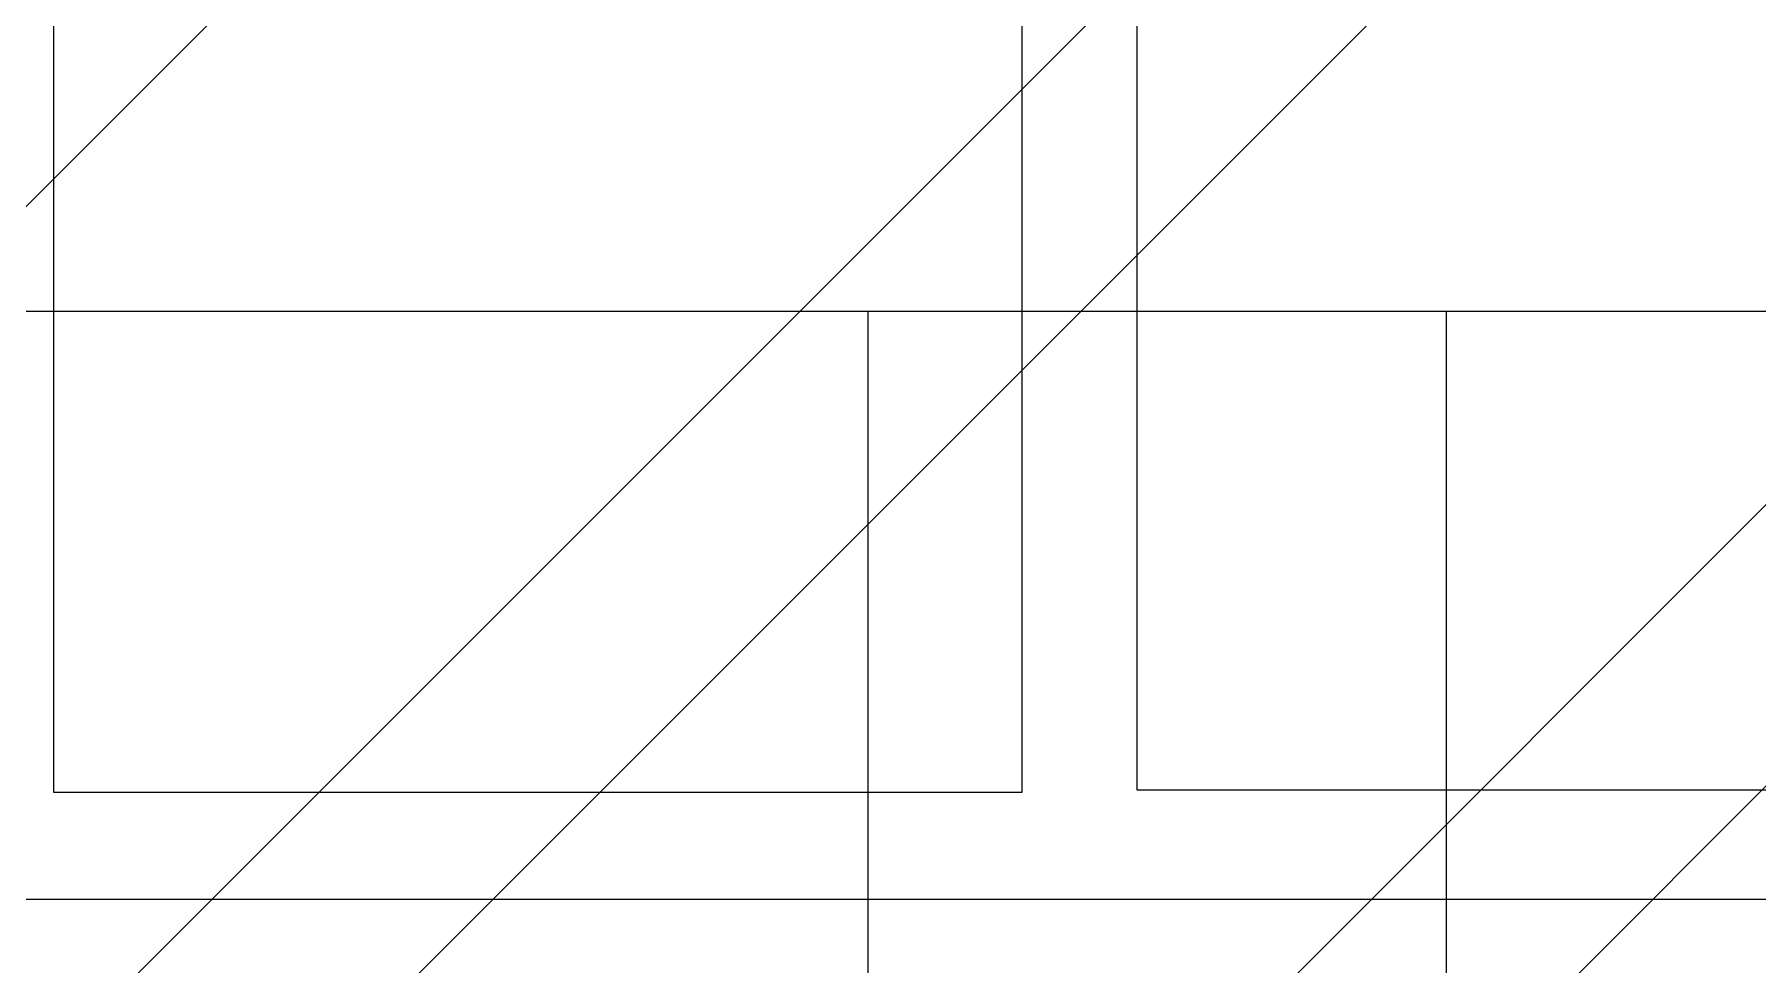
# Model space of a CAD drawing. Header units: millimetres. Extents: x -57519 to 497916, y -349472 to 446842.
# Drawn here: x 330592 to 334327, y 21724 to 23741 of the extents above; entities that cross this region are included whole.
import ezdxf

# ---------------------------------------------------------------- set-up
doc = ezdxf.new("R2010")
doc.units = ezdxf.units.MM
doc.layers.add('A-DETL-GENF', color=92, linetype='Continuous', lineweight=5)
doc.layers.add('A-FLOR', color=192, linetype='Continuous', lineweight=5)

msp = doc.modelspace()

# ---------------------------------------------------------------- hatches: boundary and pattern name
at = {"layer": 'A-DETL-GENF'}
h = msp.add_hatch(dxfattribs=at)
h.set_pattern_fill('FP_40', color=250, style=0, pattern_type=2)
h.set_pattern_definition([(45, (248763.4, 0), (-1257.236, 1257.236), []), (45, (248763.4, 1905), (-1257.236, 1257.236), [])])
h.paths.add_polyline_path([(325750.1, -8642.5), (328562.7, -8642.5), (328562.7, 4657.5), (341312.7, 4657.5), (341312.7, 30557.5), (342712.7, 30557.5), (342712.7, 48907.7), (339962.7, 48907.7), (339962.7, 52157.5), (338962.7, 52157.5), (338962.7, 53757.5), (297512.7, 53757.5), (297512.7, 52247.5), (286277.7, 52247.5), (286277.7, 34407.5), (285902.7, 34407.5), (285902.7, 7407.5), (286277.7, 7407.5), (286277.7, -2267.5), (315555.2, -2267.5), (315555.2, -8642.5), (321257.1, -8642.5)], flags=0)

# ---------------------------------------------------------------- linework, layer by layer
at = {"layer": 'A-FLOR'}
for p, q in [((332981.7, 25002.5), (332981.7, 22102.7)), ((330633.1, 24847.7), (330633.1, 22097.7)), ((332733.1, 22097.7), (332733.1, 24847.7)), ((325452.7, 23140.8), (336802.7, 23140.8)), ((332398.7, 23140.8), (332398.7, 21140.8)), ((333652.7, 21140.8), (333652.7, 23140.8)), ((330633.1, 22097.7), (332733.1, 22097.7)), ((332981.7, 22102.7), (335381.7, 22102.7)), ((330147.7, 21865.5), (336032.7, 21865.5))]:
    msp.add_line(p, q, dxfattribs=at)

doc.saveas('drawing.dxf')
